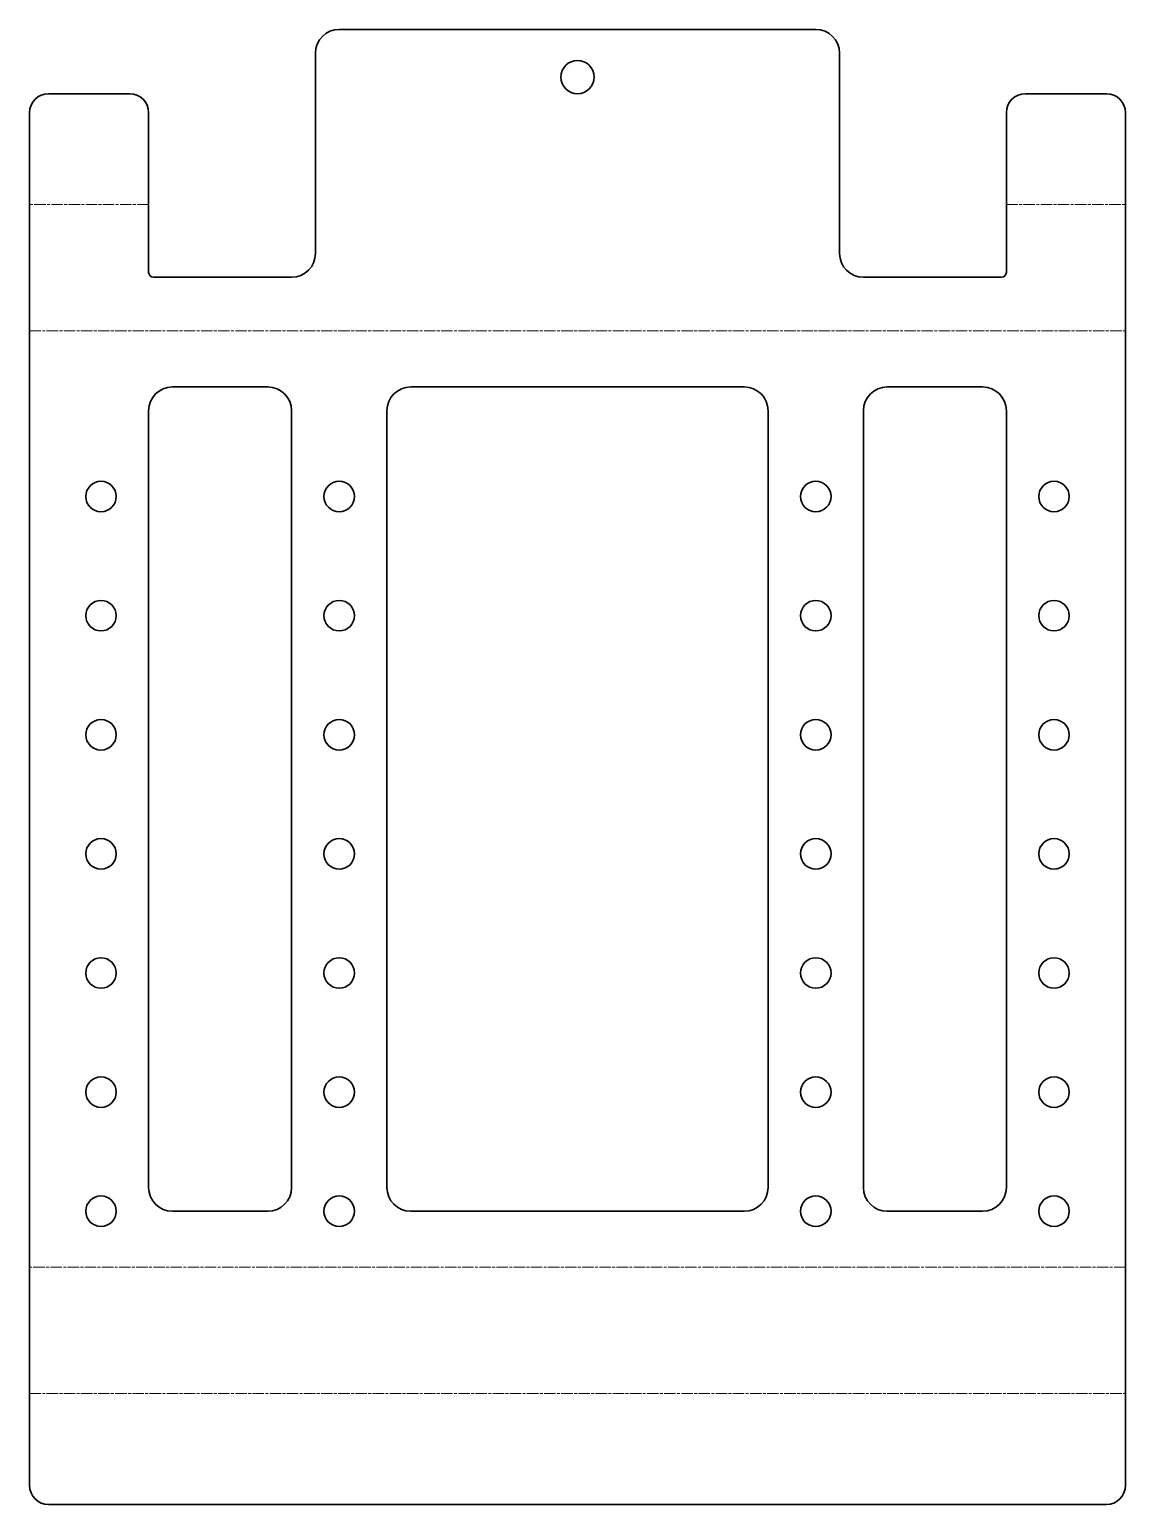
# Model space of a CAD drawing. Header units: millimetres. Extents: x 0 to 230, y 0 to 310.
import ezdxf

# ---------------------------------------------------------------- set-up
doc = ezdxf.new("R2010")
doc.units = ezdxf.units.MM
doc.linetypes.add('Chain', pattern=[13.68, 9.12, -1.14, 2.28, -1.14])
doc.layers.add('SIMUMAK Bend Centerline (ISO)', color=7, linetype='Chain', lineweight=9)
doc.layers.add('SIMUMAK Visible (ISO)', color=7, linetype='Continuous', lineweight=35)

# ---------------------------------------------------------------- blocks, each defined once
blk = doc.blocks.new('SIL-027-CPC-02_Sheet_SIL-027-CPC-02 (Desplegada)')
at = {"layer": 'SIMUMAK Bend Centerline (ISO)', "ltscale": 0.263158}
for p, q in [((-90, 118.05), (-115, 118.05)), ((90, 118.05), (115, 118.05)), ((-115, 91.52), (115, 91.52)), ((115, -105), (-115, -105)), ((-115, -131.52), (115, -131.52))]:
    blk.add_line(p, q, dxfattribs=at)
at = {"layer": 'SIMUMAK Visible (ISO)'}
for p, q in [((50, 154.79), (-50, 154.79)), ((-55, 149.79), (-55, 107.79)), ((55, 107.79), (55, 149.79)), ((-94, 141.31), (-111, 141.31)), ((111, 141.31), (94, 141.31)), ((-115, 137.31), (-115, -150.79)), ((-90, 137.31), (-90, 103.79)), ((90, 137.31), (90, 103.79)), ((115, 137.31), (115, -150.79)), ((-60, 102.79), (-89, 102.79)), ((89, 102.79), (60, 102.79)), ((-85, 79.76), (-65, 79.76)), ((-35, 79.76), (35, 79.76)), ((65, 79.76), (85, 79.76)), ((-90, -88.24), (-90, 74.76)), ((-60, 74.76), (-60, -88.24)), ((-40, -88.24), (-40, 74.76)), ((40, 74.76), (40, -88.24)), ((60, -88.24), (60, 74.76)), ((90, 74.76), (90, -88.24)), ((-65, -93.24), (-85, -93.24)), ((35, -93.24), (-35, -93.24)), ((85, -93.24), (65, -93.24)), ((-111, -154.79), (111, -154.79))]:
    blk.add_line(p, q, dxfattribs=at)
for centre, radius in [((0, 144.79), 3.5), ((-100, 56.76), 3.2), ((-50, 56.76), 3.2), ((50, 56.76), 3.2), ((100, 56.76), 3.2), ((-100, 31.76), 3.2), ((-50, 31.76), 3.2), ((50, 31.76), 3.2), ((100, 31.76), 3.2), ((-100, 6.76), 3.2), ((-50, 6.76), 3.2), ((50, 6.76), 3.2), ((100, 6.76), 3.2), ((-100, -18.24), 3.2), ((-50, -18.24), 3.2), ((50, -18.24), 3.2), ((100, -18.24), 3.2), ((-100, -43.24), 3.2), ((-50, -43.24), 3.2), ((50, -43.24), 3.2), ((100, -43.24), 3.2), ((-100, -68.24), 3.2), ((-50, -68.24), 3.2), ((50, -68.24), 3.2), ((100, -68.24), 3.2), ((-100, -93.24), 3.2), ((-50, -93.24), 3.2), ((50, -93.24), 3.2), ((100, -93.24), 3.2)]:
    blk.add_circle(centre, radius, dxfattribs=at)
at = {"layer": 'SIMUMAK Visible (ISO)', "extrusion": (0, 0, -1)}
for centre, radius, start, end in [((50, 149.79), 5, 0, 90), ((-50, 149.79), 5, 90, 180), ((111, 137.31), 4, 0, 90), ((94, 137.31), 4, 90, 180), ((-94, 137.31), 4, 360, 90), ((-111, 137.31), 4, 90, 180), ((111, -150.79), 4, 270, 0), ((-111, -150.79), 4, 180, 270)]:
    blk.add_arc(centre, radius, start, end, dxfattribs=at)
at = {"layer": 'SIMUMAK Visible (ISO)'}
for centre, radius, start, end in [((-60, 107.79), 5, 270, 360), ((60, 107.79), 5, 180, 270), ((-89, 103.79), 1, 180, 270), ((89, 103.79), 1, 270, 0), ((-85, 74.76), 5, 90, 180), ((-65, 74.76), 5, 0, 90), ((-35, 74.76), 5, 90, 180), ((35, 74.76), 5, 0, 90), ((65, 74.76), 5, 90, 180), ((85, 74.76), 5, 0, 90), ((-85, -88.24), 5, 180, 270), ((-65, -88.24), 5, 270, 360), ((-35, -88.24), 5, 180, 270), ((35, -88.24), 5, 270, 0), ((65, -88.24), 5, 180, 270), ((85, -88.24), 5, 270, 0)]:
    blk.add_arc(centre, radius, start, end, dxfattribs=at)

msp = doc.modelspace()

# ---------------------------------------------------------------- block references
msp.add_blockref('SIL-027-CPC-02_Sheet_SIL-027-CPC-02 (Desplegada)', (115, 154.79))

doc.saveas('drawing.dxf')
